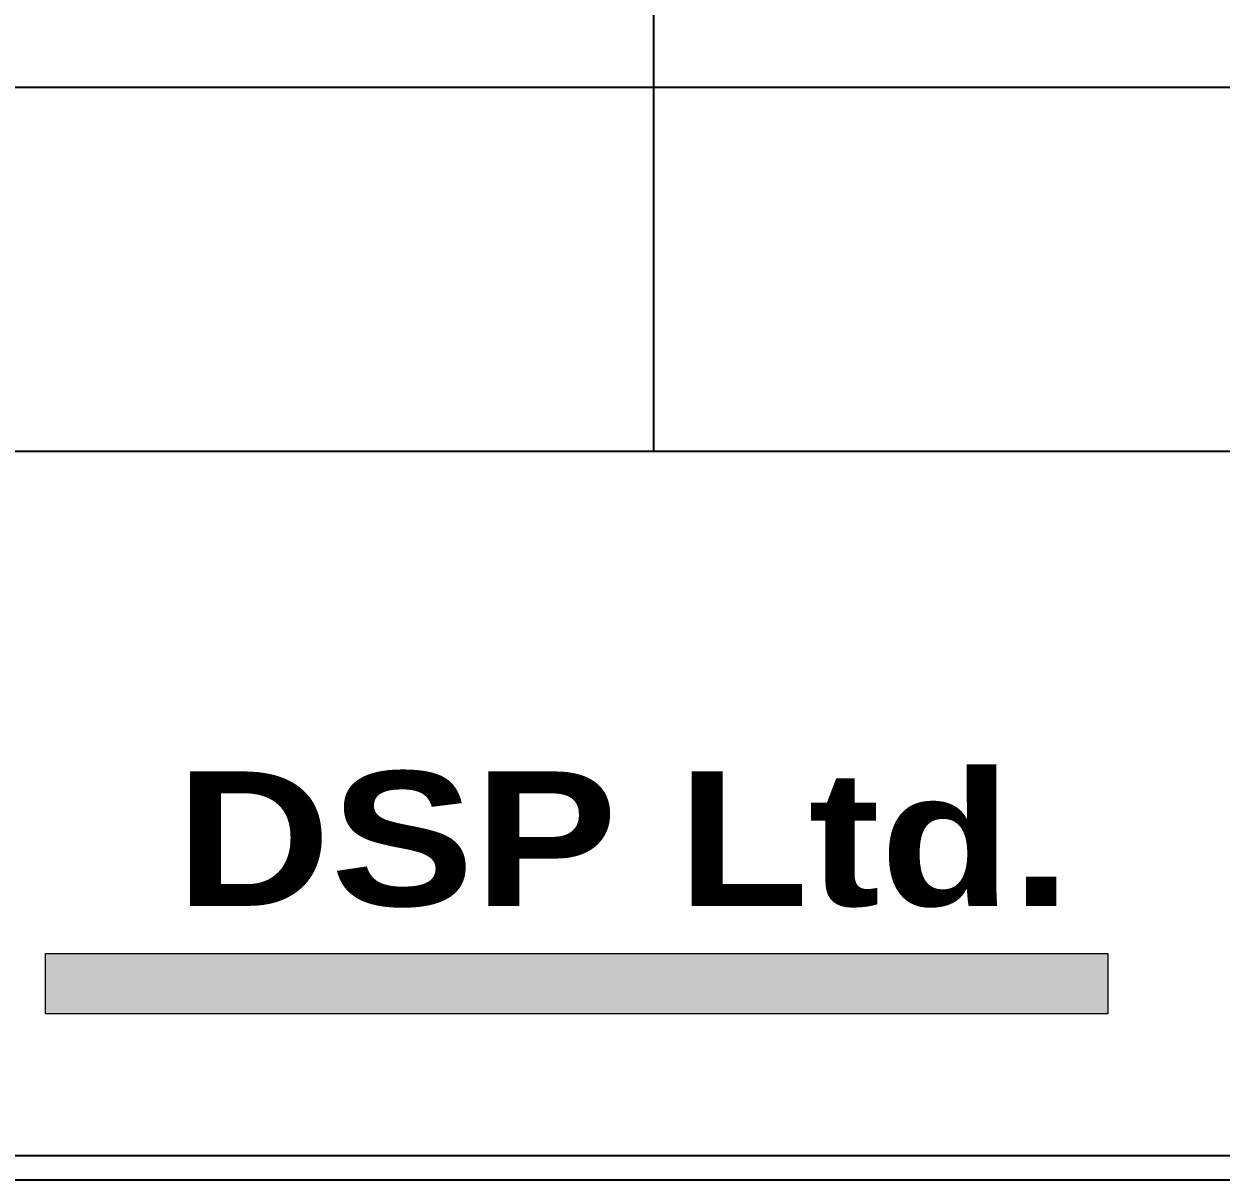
# Model space of a CAD drawing. Header units: millimetres. Extents: x 107 to 2900, y 85 to 3996.
# Drawn here: x 1430.55 to 1460.24, y 3391.07 to 3419.76 of the extents above; entities that cross this region are included whole.
import ezdxf

# ---------------------------------------------------------------- set-up
doc = ezdxf.new("R2010")
doc.units = ezdxf.units.MM
for name, color, linetype in [('40', 4, 'Continuous'), ('70', 7, 'Continuous'), ('ASHADE', 7, 'Continuous')]:
    doc.layers.add(name, color=color, linetype=linetype)
doc.styles.get("Standard").update_dxf_attribs({"font": 'BareunDotumPro1.ttf'})

# ---------------------------------------------------------------- blocks, each defined once
blk = doc.blocks.new('abcde')
at = {"layer": 'ASHADE', "lineweight": 5}
blk.add_hatch(color=5, dxfattribs=at).paths.add_polyline_path([(6745.16, 94.93), (6745.16, 103.27), (6891.57, 103.27), (6891.57, 94.93)])
for p, q in [((6745.16, 94.93), (6745.16, 103.27)), ((6891.57, 103.27), (6891.57, 94.93))]:
    blk.add_line(p, q, dxfattribs=at)
at = {"layer": 'ASHADE', "color": 5, "lineweight": 5}
for p, q in [((6745.16, 103.27), (6891.57, 103.27)), ((6891.57, 94.93), (6745.16, 94.93))]:
    blk.add_line(p, q, dxfattribs=at)
at = {"layer": 'ASHADE', "lineweight": 5, "insert": (6763.1, 128.35), "char_height": 18.5261, "width": 329.6254, "attachment_point": 1}
blk.add_mtext('{\\fArial Black|b0|i0|c0|p34;DSP Ltd.}', dxfattribs=at)

msp = doc.modelspace()

# ---------------------------------------------------------------- linework, layer by layer
at = {"layer": '40', "color": 7}
for p, q in [((1446.168, 3409.145), (1446.168, 3447.295)), ((1696.752, 3418.18), (1395.971, 3418.18)), ((1696.752, 3409.145), (1395.971, 3409.145))]:
    msp.add_line(p, q, dxfattribs=at)
at = {"layer": '70', "color": 7}
for points in [[(1697.153, 3391.074), (934.158, 3391.074), (934.158, 3933.202), (1697.153, 3933.202)], [(1696.551, 3391.676), (934.761, 3391.676), (934.761, 3932.6), (1696.551, 3932.6)]]:
    msp.add_lwpolyline(points, close=True, dxfattribs=at)

# ---------------------------------------------------------------- block references
at = {"color": 0, "xscale": 0.18, "yscale": 0.18, "zscale": 0.18}
msp.add_blockref('abcde', (216.948, 3378.108), dxfattribs=at)

doc.saveas('drawing.dxf')
